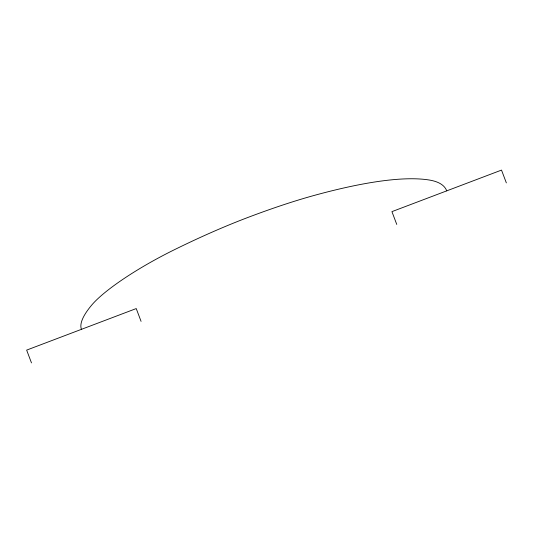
<?xml version="1.0" encoding="UTF-8"?>
<svg xmlns="http://www.w3.org/2000/svg" width="533" height="533" viewBox="0 0 533 533"><rect width="100%" height="100%" fill="white"/><g stroke="black" fill="none" stroke-linecap="round" stroke-linejoin="round"><path stroke-width="0.8" d="M506.35 182.892L501.513 170.094L391.928 211.634L396.765 224.433M141.072 321.366L136.235 308.567L26.65 350.108L31.487 362.906M81.442 329.341A202.993 40.468 -27.7 0 1 91.516 305.316A96.26 19.195 -27.7 0 1 173.778 250.03A202.993 40.468 -27.7 0 1 247.952 217.437A317.921 63.38 -27.7 0 1 315.729 195.005A480.293 95.753 -27.7 0 1 428.599 179.914A317.921 63.38 -27.7 0 1 446.721 190.861"/></g></svg>
